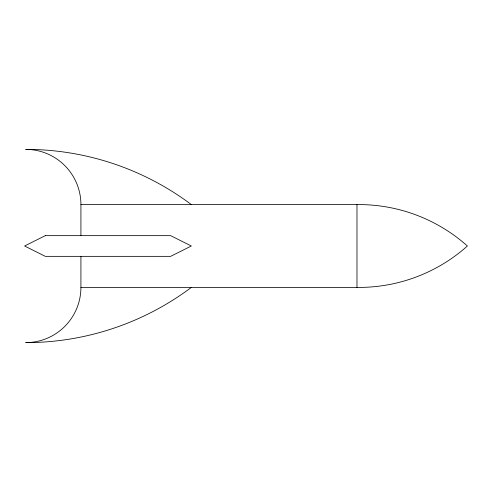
<?xml version="1.0" encoding="UTF-8"?>
<svg xmlns="http://www.w3.org/2000/svg" width="492" height="492" viewBox="0 0 492 492"><rect width="100%" height="100%" fill="white"/><g stroke="black" fill="none" stroke-linecap="round" stroke-linejoin="round"><path stroke-width="0.74" d="M191.339 204.592A276.061 276.061 0 0 0 25.707 149.377A55.215 55.215 0 0 1 80.916 204.592L356.977 204.592A162.963 162.963 0 0 1 467.4 246A162.963 162.963 0 0 1 356.977 287.408L80.916 287.408A55.215 55.215 0 0 1 25.707 342.623A276.061 276.061 0 0 0 191.339 287.408M356.977 204.592L356.977 287.408M80.916 204.592L80.916 235.65M80.916 256.35L80.916 287.408M45.307 235.65L24.6 246L45.307 256.35L170.638 256.35L191.339 246L170.638 235.65L45.307 235.65"/></g></svg>
